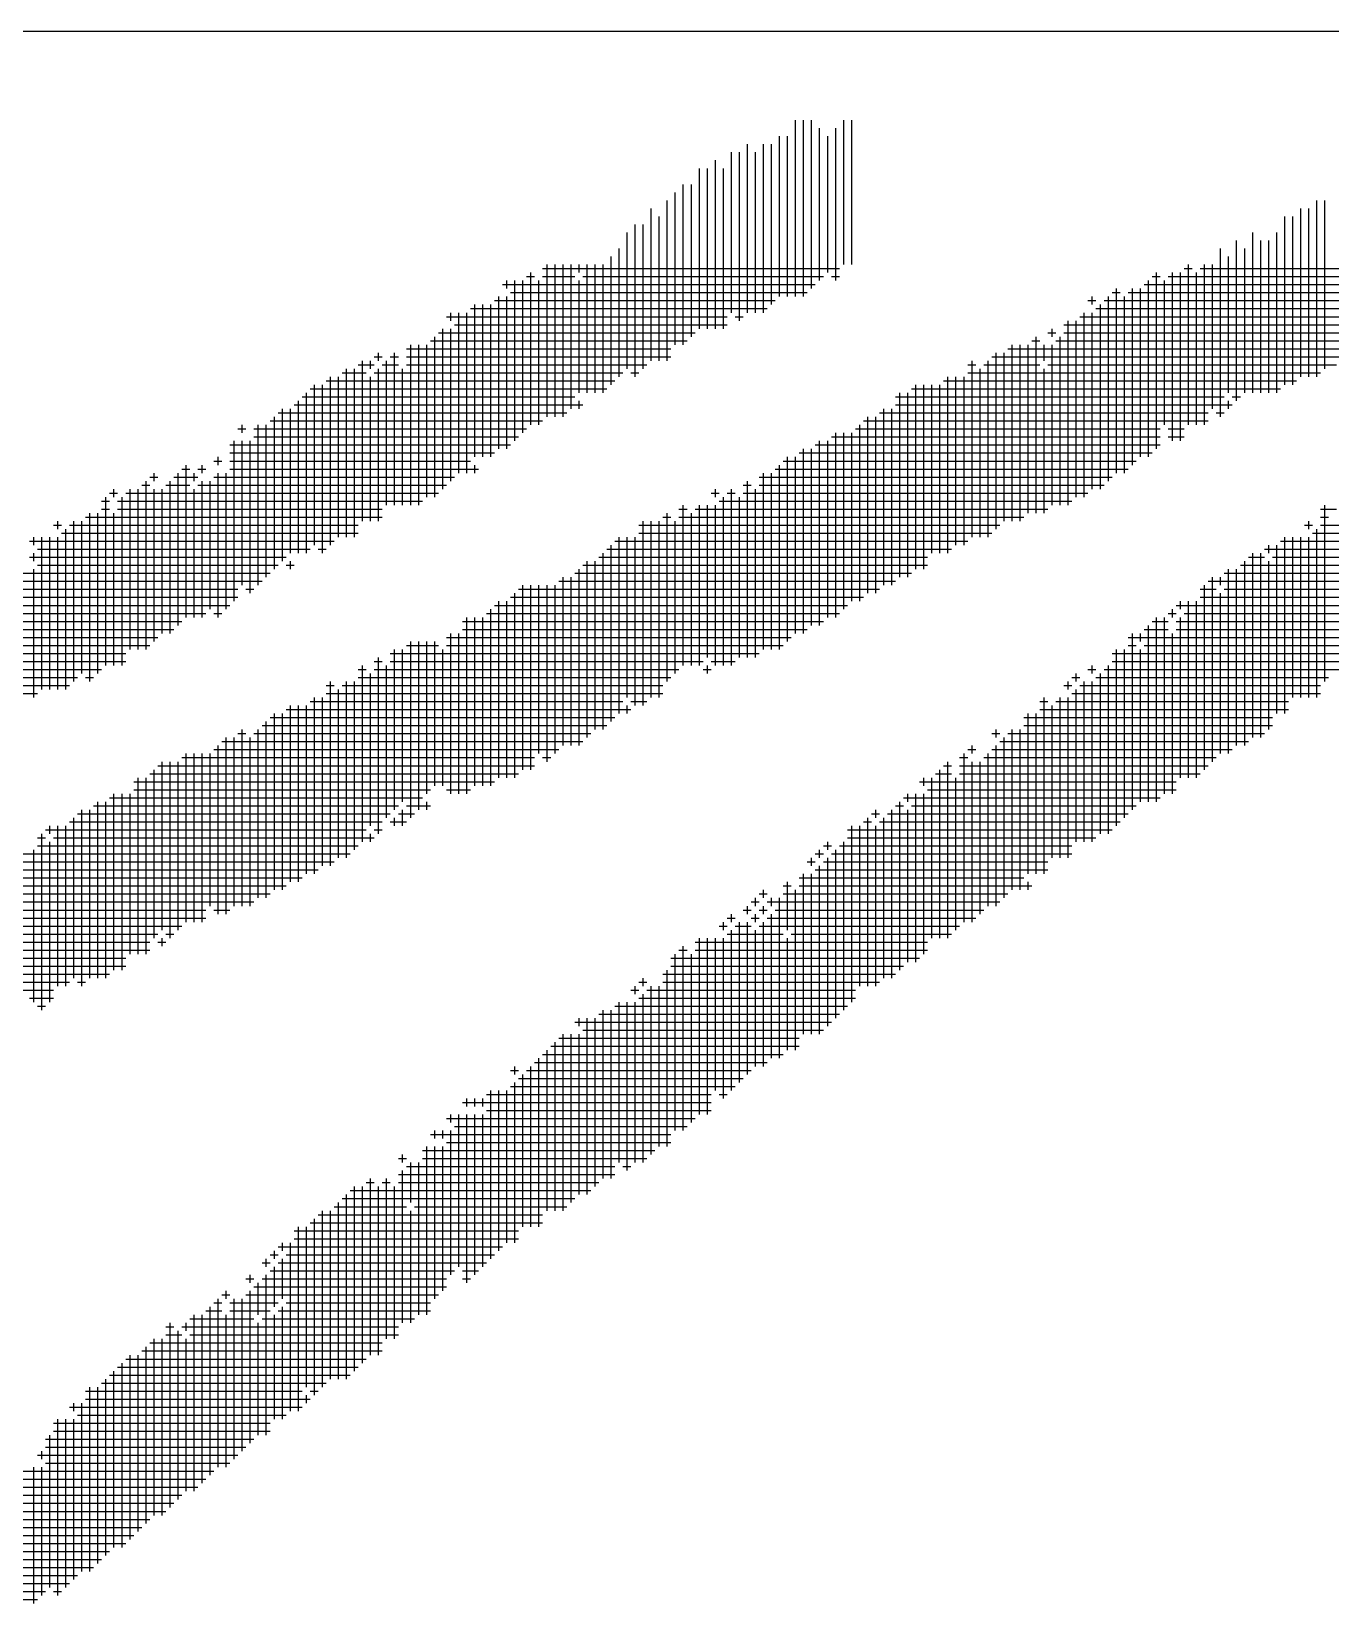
# Model space of a CAD drawing. Header units: feet. Extents: x 0 to 1079770, y 0 to 240000.
# Drawn here: x 973249 to 973753, y 14590 to 15200 of the extents above; entities that cross this region are included whole.
import ezdxf
from ezdxf.enums import TextEntityAlignment as Align

# ---------------------------------------------------------------- set-up
doc = ezdxf.new("R2010")
doc.units = ezdxf.units.FT
doc.header["$LTSCALE"] = 2200
doc.header["$MEASUREMENT"] = 0
for name, color, linetype in [('CX-BORD-LIN1', 4, 'CONTINUOUS'), ('CX-BORD-LIN2', 3, 'CONTINUOUS'), ('CX-BORD-TEX2', 7, 'CONTINUOUS'), ('CX-BORD-TEX3', 6, 'CONTINUOUS'), ('CX-MISC', 2, 'CONTINUOUS')]:
    doc.layers.add(name, color=color, linetype=linetype)
doc.styles.add('TB_TEXT', font='')
doc.styles.add('TB_WBTXT', font='')
doc.styles.add('TB_WMTXT', font='')
doc.styles.get('TB_TEXT').set_extended_font_data('DotumChe')
doc.styles.get('TB_WBTXT').set_extended_font_data('Dotum')
doc.styles.get('TB_WMTXT').set_extended_font_data('DotumChe')

# ---------------------------------------------------------------- blocks, each defined once
blk = doc.blocks.new('CXBLKA1-KHCA-1')
at = {"layer": 'CX-BORD-LIN2'}
blk.add_lwpolyline([(558, 12), (270, 12)], dxfattribs=at)
at = {"layer": 'CX-BORD-LIN1', "style": 'TB_TEXT'}
for tag, p in [('TR_RCON5', (342.3033, 33)), ('TR_RCON4', (342.3033, 27)), ('TR_RCON3', (342.3033, 21)), ('TR_RCON2', (342.3033, 15)), ('TR_RCON1', (342.3033, 9))]:
    blk.add_attdef(tag, text='', height=3.5, dxfattribs=at).set_placement(p, align=Align.MIDDLE_LEFT)
for tag, height, p in [('TR_DGN5', 3.5, (451.1185, 33)), ('TR_CHK5', 3.5, (491.1185, 33)), ('TR_RDAT5', 3.5, (317.5, 33)), ('TR_APP5', 3.5, (531.1185, 33)), ('TR_RNUM5', 3, (285.1051, 32.6366)), ('TR_DGN4', 3.5, (451.1185, 27)), ('TR_CHK4', 3.5, (491.1185, 27)), ('TR_RDAT4', 3.5, (317.5, 27)), ('TR_APP4', 3.5, (531.1185, 27)), ('TR_RNUM4', 3, (285.1051, 26.6366)), ('TR_DGN3', 3.5, (451.1185, 21)), ('TR_CHK3', 3.5, (491.1185, 21)), ('TR_RDAT3', 3.5, (317.5, 21)), ('TR_APP3', 3.5, (531.1185, 21)), ('TR_RNUM3', 3, (285.1051, 20.6366)), ('TR_DGN2', 3.5, (451.1185, 15)), ('TR_CHK2', 3.5, (491.1185, 15)), ('TR_RDAT2', 3.5, (317.5, 15)), ('TR_APP2', 3.5, (531.1185, 15)), ('TR_RNUM2', 3, (285.1051, 14.6366)), ('TR_DGN1', 3.5, (451.1185, 9)), ('TR_CHK1', 3.5, (491.1185, 9)), ('TR_RDAT1', 3.5, (317.5, 9)), ('TR_APP1', 3.5, (531.1185, 9)), ('TR_RNUM1', 3, (285.1051, 8.6366))]:
    blk.add_attdef(tag, text='', height=height, dxfattribs=at).set_placement(p, align=Align.MIDDLE_CENTER)
at = {"layer": 'CX-BORD-LIN2', "style": 'TB_TEXT'}
blk.add_attdef('TD_VERSION', text='', height=3, rotation=90, dxfattribs=at).set_placement((800.5, 48.0149), align=Align.MIDDLE_CENTER)
at = {"layer": 'CX-BORD-TEX2', "style": 'TB_WMTXT'}
for tag, height, p in [('TB_CNAME', 5, (15.3448, 531.8324)), ('TB_CSCOP', 4, (16.6346, 523.8324))]:
    blk.add_attdef(tag, text='', height=height, dxfattribs=at).set_placement(p, align=Align.BOTTOM_LEFT)
at = {"layer": 'CX-BORD-TEX2', "style": 'TB_WBTXT'}
for tag, height, p in [('TB_MTITIL', 10, (398, 533.3264)), ('TB_STITL', 7, (398, 518.3264))]:
    blk.add_attdef(tag, text='', height=height, dxfattribs=at).set_placement(p, align=Align.MIDDLE_CENTER)
at = {"layer": 'CX-BORD-TEX3', "style": 'TB_TEXT'}
for tag, height, p in [('TD_LNDST', 4.5, (215, 31.5)), ('TD_DSECT', 4.5, (605.5, 31.5)), ('TD_DDIST', 4.5, (654.5, 31.5)), ('TD_DNAME_TOP', 4.5, (755, 27.957)), ('TD_CSECT', 4.5, (605.5, 22.5)), ('TD_CDIST', 4.5, (654.5, 22.5)), ('TD_DNAME_MAIN', 4.5, (755, 21.4731)), ('TD_DNAME_BOT', 3, (755, 15.2489)), ('TD_HSCAL', 4.5, (620.8841, 13.7484)), ('TD_VSCAL', 4.5, (656.8615, 13.7484)), ('TD_CCOMP', 4.5, (215, 13.5927)), ('TD_CSTEP', 4.5, (250.744, 5.125)), ('TD_FIELD', 4.5, (180, 5.125)), ('TD_DWGNO', 4.5, (755, 5.0017)), ('TD_DWGCODE', 4.5, (637, 4.7908))]:
    blk.add_attdef(tag, text='', height=height, dxfattribs=at).set_placement(p, align=Align.MIDDLE_CENTER)
for tag, height, width, p in [('TD_DCOMP', 4.5, 0.95, (215, 22.5875)), ('TD_CNAME', 5, 0.78, (65, 7.5956))]:
    blk.add_attdef(tag, text='', height=height, dxfattribs=dict(at, width=width)).set_placement(p, align=Align.MIDDLE_CENTER)

msp = doc.modelspace()

# ---------------------------------------------------------------- linework, layer by layer
at = {"layer": 'CX-MISC'}
for p, q in [((973545.52, 15165.55), (973545.52, 15097.12)), ((973548.63, 15165.55), (973548.63, 15097.12)), ((973551.74, 15165.55), (973551.74, 15100.24)), ((973554.85, 15162.44), (973554.85, 15103.35)), ((973561.07, 15162.44), (973561.07, 15103.35)), ((973564.18, 15165.55), (973564.18, 15109.57)), ((973567.29, 15165.55), (973567.29, 15109.57)), ((973526.86, 15156.22), (973526.86, 15090.9)), ((973533.08, 15156.22), (973533.08, 15090.9)), ((973536.19, 15156.22), (973536.19, 15094.01)), ((973539.3, 15159.33), (973539.3, 15097.12)), ((973542.41, 15159.33), (973542.41, 15097.12)), ((973557.96, 15159.33), (973557.96, 15106.46)), ((973514.42, 15150), (973514.42, 15084.68)), ((973520.64, 15153.11), (973520.64, 15090.9)), ((973523.75, 15153.11), (973523.75, 15087.79)), ((973529.97, 15153.11), (973529.97, 15090.9)), ((973508.2, 15146.89), (973508.2, 15084.68)), ((973511.31, 15146.89), (973511.31, 15084.68)), ((973517.53, 15146.89), (973517.53, 15084.68)), ((973498.86, 15137.56), (973498.86, 15078.46)), ((973501.97, 15140.67), (973501.97, 15078.46)), ((973505.08, 15140.67), (973505.08, 15081.57)), ((973489.53, 15131.34), (973489.53, 15072.24)), ((973495.75, 15134.45), (973495.75, 15072.24)), ((973741.48, 15131.34), (973741.48, 15066.02)), ((973744.59, 15131.34), (973744.59, 15066.02)), ((973747.7, 15134.45), (973747.7, 15066.02)), ((973750.81, 15134.45), (973750.81, 15069.13)), ((973483.31, 15125.12), (973483.31, 15066.02)), ((973486.42, 15125.12), (973486.42, 15069.13)), ((973492.64, 15128.23), (973492.64, 15072.24)), ((973735.25, 15128.23), (973735.25, 15062.91)), ((973738.36, 15128.23), (973738.36, 15062.91)), ((973480.2, 15122.01), (973480.2, 15069.13)), ((973716.59, 15118.9), (973716.59, 15056.69)), ((973722.81, 15122.01), (973722.81, 15059.8)), ((973725.92, 15118.9), (973725.92, 15059.8)), ((973729.03, 15118.9), (973729.03, 15059.8)), ((973732.14, 15122.01), (973732.14, 15059.8)), ((973473.98, 15112.68), (973473.98, 15062.91)), ((973477.09, 15115.79), (973477.09, 15066.02)), ((973710.37, 15115.79), (973710.37, 15050.47)), ((973713.48, 15112.68), (973713.48, 15059.8)), ((973719.7, 15115.79), (973719.7, 15059.8)), ((973447.54, 15108.01), (973562.63, 15108.01)), ((973449.1, 15109.57), (973449.1, 15050.47)), ((973452.21, 15109.57), (973452.21, 15050.47)), ((973455.32, 15109.57), (973455.32, 15050.47)), ((973458.43, 15109.57), (973458.43, 15053.58)), ((973461.54, 15109.57), (973461.54, 15106.46)), ((973464.65, 15109.57), (973464.65, 15059.8)), ((973467.76, 15109.57), (973467.76, 15059.8)), ((973470.87, 15109.57), (973470.87, 15059.8)), ((973696.37, 15108.01), (973699.48, 15108.01)), ((973697.93, 15109.57), (973697.93, 15047.36)), ((973702.6, 15108.01), (973830.12, 15108.01)), ((973704.15, 15109.57), (973704.15, 15047.36)), ((973707.26, 15109.57), (973707.26, 15053.58)), ((973431.99, 15101.79), (973553.3, 15101.79)), ((973433.55, 15103.35), (973433.55, 15100.24)), ((973436.66, 15103.35), (973436.66, 15041.14)), ((973439.77, 15103.35), (973439.77, 15044.25)), ((973441.32, 15104.9), (973444.43, 15104.9)), ((973442.88, 15106.46), (973442.88, 15047.36)), ((973445.99, 15103.35), (973445.99, 15047.36)), ((973447.54, 15104.9), (973459.98, 15104.9)), ((973461.54, 15103.35), (973461.54, 15059.8)), ((973463.09, 15104.9), (973556.41, 15104.9)), ((973559.52, 15104.9), (973562.63, 15104.9)), ((973680.82, 15101.79), (973817.68, 15101.79)), ((973682.38, 15103.35), (973682.38, 15034.92)), ((973683.93, 15104.9), (973687.04, 15104.9)), ((973685.49, 15106.46), (973685.49, 15038.03)), ((973688.6, 15103.35), (973688.6, 15047.36)), ((973690.15, 15104.9), (973820.79, 15104.9)), ((973691.71, 15106.46), (973691.71, 15041.14)), ((973694.82, 15106.46), (973694.82, 15041.14)), ((973701.04, 15106.46), (973701.04, 15047.36)), ((973428.88, 15095.57), (973537.74, 15095.57)), ((973430.44, 15097.12), (973430.44, 15038.03)), ((973433.55, 15097.12), (973433.55, 15038.03)), ((973435.1, 15098.68), (973550.19, 15098.68)), ((973659.05, 15095.57), (973662.16, 15095.57)), ((973660.6, 15097.12), (973660.6, 15094.01)), ((973665.27, 15095.57), (973805.24, 15095.57)), ((973666.83, 15097.12), (973666.83, 15025.59)), ((973668.38, 15098.68), (973671.49, 15098.68)), ((973669.94, 15100.24), (973669.94, 15028.7)), ((973673.05, 15097.12), (973673.05, 15028.7)), ((973674.6, 15098.68), (973811.46, 15098.68)), ((973676.16, 15100.24), (973676.16, 15031.81)), ((973679.27, 15100.24), (973679.27, 15034.92)), ((973410.22, 15089.35), (973519.08, 15089.35)), ((973411.77, 15090.9), (973411.77, 15087.79)), ((973414.88, 15090.9), (973414.88, 15028.7)), ((973417.99, 15090.9), (973417.99, 15028.7)), ((973419.55, 15092.46), (973534.63, 15092.46)), ((973421.1, 15094.01), (973421.1, 15034.92)), ((973424.21, 15094.01), (973424.21, 15034.92)), ((973427.32, 15094.01), (973427.32, 15034.92)), ((973522.19, 15089.35), (973525.3, 15089.35)), ((973655.94, 15089.35), (973792.8, 15089.35)), ((973657.49, 15090.9), (973657.49, 15019.36)), ((973660.6, 15090.9), (973660.6, 15022.48)), ((973662.16, 15092.46), (973802.13, 15092.46)), ((973663.72, 15094.01), (973663.72, 15022.48)), ((973407.11, 15083.13), (973506.64, 15083.13)), ((973408.66, 15084.68), (973408.66, 15022.48)), ((973411.77, 15084.68), (973411.77, 15025.59)), ((973413.33, 15086.24), (973519.08, 15086.24)), ((973643.5, 15083.13), (973646.61, 15083.13)), ((973645.05, 15084.68), (973645.05, 15081.57)), ((973649.72, 15086.24), (973786.58, 15086.24)), ((973649.72, 15083.13), (973777.24, 15083.13)), ((973651.27, 15087.79), (973651.27, 15016.25)), ((973654.38, 15087.79), (973654.38, 15019.36)), ((973394.67, 15076.91), (973497.31, 15076.91)), ((973396.22, 15078.46), (973396.22, 15016.25)), ((973399.33, 15078.46), (973399.33, 15016.25)), ((973402.44, 15078.46), (973402.44, 15019.36)), ((973404, 15080.02), (973503.53, 15080.02)), ((973405.55, 15081.57), (973405.55, 15019.36)), ((973627.95, 15076.91), (973767.91, 15076.91)), ((973629.5, 15078.46), (973629.5, 15010.03)), ((973632.61, 15078.46), (973632.61, 15010.03)), ((973635.72, 15078.46), (973635.72, 15013.14)), ((973637.28, 15080.02), (973640.39, 15080.02)), ((973638.83, 15081.57), (973638.83, 15013.14)), ((973641.94, 15078.46), (973641.94, 15072.24)), ((973645.05, 15078.46), (973645.05, 15016.25)), ((973646.61, 15080.02), (973774.13, 15080.02)), ((973648.16, 15081.57), (973648.16, 15016.25)), ((973376, 15070.69), (973382.22, 15070.69)), ((973377.56, 15072.24), (973377.56, 15010.03)), ((973380.67, 15072.24), (973380.67, 15069.13)), ((973382.22, 15073.8), (973385.33, 15073.8)), ((973383.78, 15075.35), (973383.78, 15072.24)), ((973385.33, 15070.69), (973391.56, 15070.69)), ((973386.89, 15072.24), (973386.89, 15016.25)), ((973388.44, 15073.8), (973391.56, 15073.8)), ((973390, 15075.35), (973390, 15016.25)), ((973394.67, 15073.8), (973497.31, 15073.8)), ((973394.67, 15070.69), (973487.98, 15070.69)), ((973612.39, 15070.69), (973615.5, 15070.69)), ((973613.95, 15072.24), (973613.95, 15003.81)), ((973618.61, 15070.69), (973640.39, 15070.69)), ((973620.17, 15072.24), (973620.17, 15003.81)), ((973621.72, 15073.8), (973761.69, 15073.8)), ((973623.28, 15075.35), (973623.28, 15006.92)), ((973626.39, 15075.35), (973626.39, 15010.03)), ((973643.5, 15070.69), (973755.47, 15070.69)), ((973363.56, 15064.47), (973475.54, 15064.47)), ((973365.12, 15066.02), (973365.12, 15000.7)), ((973368.23, 15066.02), (973368.23, 15003.81)), ((973369.78, 15067.58), (973379.11, 15067.58)), ((973371.34, 15069.13), (973371.34, 15003.81)), ((973374.45, 15069.13), (973374.45, 15003.81)), ((973380.67, 15066.02), (973380.67, 15010.03)), ((973382.22, 15067.58), (973478.65, 15067.58)), ((973383.78, 15069.13), (973383.78, 15010.03)), ((973393.11, 15069.13), (973393.11, 15016.25)), ((973481.76, 15067.58), (973484.87, 15067.58)), ((973603.06, 15064.47), (973739.92, 15064.47)), ((973604.62, 15066.02), (973604.62, 14997.59)), ((973607.73, 15066.02), (973607.73, 15000.7)), ((973610.84, 15066.02), (973610.84, 15000.7)), ((973612.39, 15067.58), (973749.25, 15067.58)), ((973617.06, 15069.13), (973617.06, 15003.81)), ((973641.94, 15069.13), (973641.94, 15013.14)), ((973354.23, 15058.24), (973459.98, 15058.24)), ((973355.79, 15059.8), (973355.79, 14997.59)), ((973357.34, 15061.36), (973472.43, 15061.36)), ((973358.9, 15062.91), (973358.9, 15000.7)), ((973362.01, 15062.91), (973362.01, 14997.59)), ((973584.4, 15058.24), (973711.93, 15058.24)), ((973585.96, 15059.8), (973585.96, 14988.26)), ((973589.07, 15059.8), (973589.07, 14988.26)), ((973590.62, 15061.36), (973733.7, 15061.36)), ((973592.18, 15062.91), (973592.18, 14991.37)), ((973595.29, 15062.91), (973595.29, 14991.37)), ((973598.4, 15062.91), (973598.4, 14997.59)), ((973601.51, 15062.91), (973601.51, 14997.59)), ((973715.04, 15058.24), (973718.15, 15058.24)), ((973344.9, 15052.02), (973456.87, 15052.02)), ((973346.45, 15053.58), (973346.45, 14994.48)), ((973349.56, 15053.58), (973349.56, 14997.59)), ((973351.12, 15055.13), (973463.09, 15055.13)), ((973352.68, 15056.69), (973352.68, 14997.59)), ((973461.54, 15056.69), (973461.54, 15053.58)), ((973578.18, 15052.02), (973705.71, 15052.02)), ((973579.73, 15053.58), (973579.73, 14985.15)), ((973582.84, 15053.58), (973582.84, 14985.15)), ((973584.4, 15055.13), (973715.04, 15055.13)), ((973708.82, 15052.02), (973711.93, 15052.02)), ((973713.48, 15056.69), (973713.48, 15053.58)), ((973329.35, 15045.8), (973332.46, 15045.8)), ((973330.9, 15047.36), (973330.9, 15044.25)), ((973335.57, 15045.8), (973441.32, 15045.8)), ((973337.12, 15047.36), (973337.12, 14985.15)), ((973340.23, 15047.36), (973340.23, 14988.26)), ((973341.79, 15048.91), (973447.54, 15048.91)), ((973343.34, 15050.47), (973343.34, 14991.37)), ((973568.85, 15045.8), (973687.04, 15045.8)), ((973570.4, 15047.36), (973570.4, 14978.93)), ((973571.96, 15048.91), (973705.71, 15048.91)), ((973573.51, 15050.47), (973573.51, 14982.04)), ((973576.62, 15050.47), (973576.62, 14982.04)), ((973690.15, 15045.8), (973696.37, 15045.8)), ((973326.24, 15039.58), (973435.1, 15039.58)), ((973327.79, 15041.14), (973327.79, 14978.93)), ((973330.9, 15041.14), (973330.9, 14985.15)), ((973334.01, 15041.14), (973334.01, 14982.04)), ((973335.57, 15042.69), (973438.21, 15042.69)), ((973553.3, 15039.58), (973687.04, 15039.58)), ((973554.85, 15041.14), (973554.85, 14969.6)), ((973557.96, 15041.14), (973557.96, 14972.71)), ((973559.52, 15042.69), (973687.04, 15042.69)), ((973561.07, 15044.25), (973561.07, 14972.71)), ((973564.18, 15044.25), (973564.18, 14975.82)), ((973567.29, 15044.25), (973567.29, 14978.93)), ((973690.15, 15042.69), (973696.37, 15042.69)), ((973320.02, 15033.36), (973323.13, 15033.36)), ((973321.57, 15034.92), (973321.57, 15031.81)), ((973326.24, 15036.47), (973428.88, 15036.47)), ((973326.24, 15033.36), (973419.55, 15033.36)), ((973540.85, 15033.36), (973677.71, 15033.36)), ((973542.41, 15034.92), (973542.41, 14963.38)), ((973545.52, 15034.92), (973545.52, 14966.49)), ((973547.08, 15036.47), (973683.93, 15036.47)), ((973548.63, 15038.03), (973548.63, 14966.49)), ((973551.74, 15038.03), (973551.74, 14969.6)), ((973296.69, 15028.7), (973296.69, 15025.59)), ((973306.02, 15028.7), (973306.02, 14969.6)), ((973307.57, 15030.25), (973310.68, 15030.25)), ((973309.13, 15031.81), (973309.13, 14972.71)), ((973312.24, 15028.7), (973312.24, 15025.59)), ((973313.8, 15030.25), (973316.91, 15030.25)), ((973315.35, 15031.81), (973315.35, 15028.7)), ((973321.57, 15028.7), (973321.57, 14972.71)), ((973324.68, 15028.7), (973324.68, 14975.82)), ((973326.24, 15030.25), (973422.66, 15030.25)), ((973421.1, 15031.81), (973421.1, 15028.7)), ((973533.08, 15028.7), (973533.08, 14960.27)), ((973536.19, 15028.7), (973536.19, 14960.27)), ((973537.74, 15030.25), (973674.6, 15030.25)), ((973539.3, 15031.81), (973539.3, 14960.27)), ((973281.14, 15022.48), (973281.14, 15019.36)), ((973287.36, 15022.48), (973287.36, 14960.27)), ((973290.47, 15022.48), (973290.47, 14960.27)), ((973292.02, 15024.03), (973295.13, 15024.03)), ((973293.58, 15025.59), (973293.58, 14960.27)), ((973295.13, 15027.14), (973298.24, 15027.14)), ((973296.69, 15022.48), (973296.69, 14963.38)), ((973299.8, 15022.48), (973299.8, 14966.49)), ((973301.35, 15024.03), (973310.68, 15024.03)), ((973302.91, 15025.59), (973302.91, 14966.49)), ((973304.46, 15027.14), (973313.8, 15027.14)), ((973312.24, 15022.48), (973312.24, 14972.71)), ((973313.8, 15024.03), (973410.22, 15024.03)), ((973315.35, 15025.59), (973315.35, 14972.71)), ((973318.46, 15025.59), (973318.46, 14975.82)), ((973320.02, 15027.14), (973413.33, 15027.14)), ((973514.42, 15022.48), (973514.42, 15019.36)), ((973520.64, 15022.48), (973520.64, 14954.05)), ((973525.3, 15024.03), (973528.41, 15024.03)), ((973526.86, 15025.59), (973526.86, 14957.16)), ((973529.97, 15022.48), (973529.97, 14957.16)), ((973531.52, 15027.14), (973668.38, 15027.14)), ((973531.52, 15024.03), (973665.27, 15024.03)), ((973276.47, 15017.81), (973279.58, 15017.81)), ((973278.03, 15019.36), (973278.03, 14954.05)), ((973279.58, 15020.92), (973282.69, 15020.92)), ((973282.69, 15017.81), (973400.89, 15017.81)), ((973284.25, 15019.36), (973284.25, 14954.05)), ((973285.8, 15020.92), (973407.11, 15020.92)), ((973501.97, 15016.25), (973501.97, 14954.05)), ((973508.2, 15016.25), (973508.2, 14954.05)), ((973511.31, 15016.25), (973511.31, 14957.16)), ((973512.86, 15020.92), (973515.97, 15020.92)), ((973514.42, 15016.25), (973514.42, 14954.05)), ((973515.97, 15017.81), (973652.83, 15017.81)), ((973517.53, 15019.36), (973517.53, 14954.05)), ((973519.08, 15020.92), (973522.19, 15020.92)), ((973523.75, 15019.36), (973523.75, 14957.16)), ((973525.3, 15020.92), (973659.05, 15020.92)), ((973750.81, 15016.25), (973750.81, 14947.83)), ((973259.36, 15010.03), (973259.36, 15006.92)), ((973265.58, 15010.03), (973265.58, 14947.83)), ((973268.69, 15010.03), (973268.69, 14950.94)), ((973270.25, 15011.59), (973385.33, 15011.59)), ((973271.8, 15013.14), (973271.8, 14947.83)), ((973274.92, 15013.14), (973274.92, 14950.94)), ((973276.47, 15014.7), (973279.58, 15014.7)), ((973281.14, 15013.14), (973281.14, 14954.05)), ((973282.69, 15014.7), (973385.33, 15014.7)), ((973486.42, 15010.03), (973486.42, 14938.49)), ((973489.53, 15010.03), (973489.53, 14941.6)), ((973492.64, 15010.03), (973492.64, 14941.6)), ((973494.2, 15011.59), (973497.31, 15011.59)), ((973495.75, 15013.14), (973495.75, 14947.83)), ((973498.86, 15010.03), (973498.86, 14950.94)), ((973500.42, 15014.7), (973503.53, 15014.7)), ((973500.42, 15011.59), (973634.17, 15011.59)), ((973505.08, 15013.14), (973505.08, 14954.05)), ((973506.64, 15014.7), (973643.5, 15014.7)), ((973744.59, 15010.03), (973744.59, 15006.92)), ((973749.25, 15014.7), (973755.47, 15014.7)), ((973749.25, 15011.59), (973752.36, 15011.59)), ((973250.03, 15003.81), (973250.03, 15000.7)), ((973253.14, 15003.81), (973253.14, 14944.72)), ((973256.25, 15003.81), (973256.25, 14944.72)), ((973257.81, 15008.48), (973260.92, 15008.48)), ((973259.36, 15003.81), (973259.36, 14944.72)), ((973260.92, 15005.37), (973376, 15005.37)), ((973262.47, 15006.92), (973262.47, 14944.72)), ((973264.03, 15008.48), (973376, 15008.48)), ((973477.09, 15003.81), (973477.09, 14935.38)), ((973480.2, 15003.81), (973480.2, 14941.6)), ((973483.31, 15003.81), (973483.31, 14938.49)), ((973484.87, 15008.48), (973624.84, 15008.48)), ((973484.87, 15005.37), (973621.72, 15005.37)), ((973735.25, 15003.81), (973735.25, 14935.38)), ((973738.36, 15003.81), (973738.36, 14941.6)), ((973741.48, 15003.81), (973741.48, 14941.6)), ((973743.03, 15008.48), (973746.14, 15008.48)), ((973744.59, 15003.81), (973744.59, 14941.6)), ((973746.14, 15005.37), (973851.89, 15005.37)), ((973747.7, 15006.92), (973747.7, 14941.6)), ((973749.25, 15008.48), (973858.12, 15008.48)), ((973248.48, 15002.26), (973366.67, 15002.26)), ((973250.03, 14997.59), (973250.03, 14994.48)), ((973251.59, 14999.15), (973357.34, 14999.15)), ((973360.45, 14999.15), (973363.56, 14999.15)), ((973470.87, 14997.59), (973470.87, 14929.16)), ((973472.43, 14999.15), (973606.17, 14999.15)), ((973473.98, 15000.7), (973473.98, 14932.27)), ((973475.54, 15002.26), (973612.39, 15002.26)), ((973722.81, 14997.59), (973722.81, 14926.05)), ((973725.92, 14997.59), (973725.92, 14926.05)), ((973727.48, 14999.15), (973830.12, 14999.15)), ((973729.03, 15000.7), (973729.03, 14997.59)), ((973732.14, 15000.7), (973732.14, 14935.38)), ((973733.7, 15002.26), (973845.67, 15002.26)), ((973248.48, 14996.04), (973348.01, 14996.04)), ((973250.03, 14991.37), (973250.03, 14941.6)), ((973251.59, 14992.93), (973344.9, 14992.93)), ((973348.01, 14992.93), (973351.12, 14992.93)), ((973349.56, 14994.48), (973349.56, 14991.37)), ((973461.54, 14991.37), (973461.54, 14922.94)), ((973463.09, 14992.93), (973596.84, 14992.93)), ((973464.65, 14994.48), (973464.65, 14926.05)), ((973467.76, 14994.48), (973467.76, 14929.16)), ((973469.32, 14996.04), (973596.84, 14996.04)), ((973713.48, 14991.37), (973713.48, 14919.83)), ((973716.59, 14991.37), (973716.59, 14922.94)), ((973718.15, 14992.93), (973823.9, 14992.93)), ((973719.7, 14994.48), (973719.7, 14922.94)), ((973721.26, 14996.04), (973727.48, 14996.04)), ((973729.03, 14994.48), (973729.03, 14929.16)), ((973730.59, 14996.04), (973827.01, 14996.04)), ((973226.7, 14989.82), (973341.79, 14989.82)), ((973226.7, 14986.71), (973338.68, 14986.71)), ((973439.77, 14985.15), (973439.77, 14913.61)), ((973442.88, 14985.15), (973442.88, 14913.61)), ((973445.99, 14985.15), (973445.99, 14919.83)), ((973449.1, 14985.15), (973449.1, 14916.72)), ((973452.21, 14985.15), (973452.21, 14919.83)), ((973453.76, 14986.71), (973584.4, 14986.71)), ((973455.32, 14988.26), (973455.32, 14922.94)), ((973458.43, 14988.26), (973458.43, 14922.94)), ((973459.98, 14989.82), (973590.62, 14989.82)), ((973704.15, 14985.15), (973704.15, 14913.61)), ((973705.71, 14986.71), (973814.57, 14986.71)), ((973707.26, 14988.26), (973707.26, 14916.72)), ((973710.37, 14988.26), (973710.37, 14985.15)), ((973711.93, 14989.82), (973820.79, 14989.82)), ((973217.37, 14980.48), (973329.35, 14980.48)), ((973223.59, 14983.6), (973329.35, 14983.6)), ((973332.46, 14983.6), (973335.57, 14983.6)), ((973430.44, 14978.93), (973430.44, 14910.5)), ((973433.55, 14978.93), (973433.55, 14910.5)), ((973435.1, 14980.48), (973571.96, 14980.48)), ((973436.66, 14982.04), (973436.66, 14910.5)), ((973438.21, 14983.6), (973578.18, 14983.6)), ((973694.82, 14978.93), (973694.82, 14975.82)), ((973697.93, 14978.93), (973697.93, 14910.5)), ((973701.04, 14978.93), (973701.04, 14910.5)), ((973702.6, 14983.6), (973708.82, 14983.6)), ((973702.6, 14980.48), (973802.13, 14980.48)), ((973710.37, 14982.04), (973710.37, 14919.83)), ((973711.93, 14983.6), (973808.35, 14983.6)), ((973204.93, 14974.26), (973316.91, 14974.26)), ((973208.04, 14977.37), (973326.24, 14977.37)), ((973320.02, 14974.26), (973323.13, 14974.26)), ((973417.99, 14972.71), (973417.99, 14904.28)), ((973421.1, 14972.71), (973421.1, 14907.39)), ((973424.21, 14972.71), (973424.21, 14907.39)), ((973425.77, 14974.26), (973562.63, 14974.26)), ((973427.32, 14975.82), (973427.32, 14907.39)), ((973428.88, 14977.37), (973565.74, 14977.37)), ((973685.49, 14972.71), (973685.49, 14901.17)), ((973688.6, 14972.71), (973688.6, 14904.28)), ((973690.15, 14974.26), (973693.26, 14974.26)), ((973691.71, 14975.82), (973691.71, 14972.71)), ((973693.26, 14977.37), (973795.91, 14977.37)), ((973694.82, 14972.71), (973694.82, 14910.5)), ((973696.37, 14974.26), (973792.8, 14974.26)), ((973192.49, 14968.04), (973304.46, 14968.04)), ((973195.6, 14971.15), (973307.57, 14971.15)), ((973411.77, 14966.49), (973411.77, 14904.28)), ((973414.88, 14966.49), (973414.88, 14904.28)), ((973416.44, 14971.15), (973556.41, 14971.15)), ((973416.44, 14968.04), (973550.19, 14968.04)), ((973676.16, 14966.49), (973676.16, 14898.06)), ((973679.27, 14966.49), (973679.27, 14963.38)), ((973680.82, 14968.04), (973690.15, 14968.04)), ((973682.38, 14969.6), (973682.38, 14901.17)), ((973683.93, 14971.15), (973690.15, 14971.15)), ((973691.71, 14966.49), (973691.71, 14904.28)), ((973693.26, 14971.15), (973786.58, 14971.15)), ((973693.26, 14968.04), (973783.47, 14968.04)), ((973176.94, 14964.93), (973298.24, 14964.93)), ((973176.94, 14961.82), (973295.13, 14961.82)), ((973390, 14960.27), (973390, 14898.06)), ((973393.11, 14960.27), (973393.11, 14901.17)), ((973394.67, 14961.82), (973407.11, 14961.82)), ((973396.22, 14963.38), (973396.22, 14894.95)), ((973399.33, 14963.38), (973399.33, 14898.06)), ((973402.44, 14963.38), (973402.44, 14904.28)), ((973405.55, 14963.38), (973405.55, 14907.39)), ((973408.66, 14960.27), (973408.66, 14907.39)), ((973410.22, 14964.93), (973543.96, 14964.93)), ((973410.22, 14961.82), (973540.85, 14961.82)), ((973669.94, 14960.27), (973669.94, 14891.84)), ((973673.05, 14960.27), (973673.05, 14894.95)), ((973674.6, 14964.93), (973777.24, 14964.93)), ((973674.6, 14961.82), (973677.71, 14961.82)), ((973679.27, 14960.27), (973679.27, 14901.17)), ((973680.82, 14961.82), (973777.24, 14961.82)), ((973173.83, 14958.71), (973285.8, 14958.71)), ((973173.83, 14955.6), (973285.8, 14955.6)), ((973377.56, 14954.05), (973377.56, 14885.62)), ((973382.22, 14955.6), (973385.33, 14955.6)), ((973383.78, 14957.16), (973383.78, 14888.73)), ((973386.89, 14954.05), (973386.89, 14894.95)), ((973388.44, 14958.71), (973531.52, 14958.71)), ((973388.44, 14955.6), (973509.75, 14955.6)), ((973511.31, 14954.05), (973511.31, 14950.94)), ((973512.86, 14955.6), (973522.19, 14955.6)), ((973660.6, 14954.05), (973660.6, 14950.94)), ((973666.83, 14954.05), (973666.83, 14888.73)), ((973668.38, 14958.71), (973771.02, 14958.71)), ((973668.38, 14955.6), (973767.91, 14955.6)), ((973164.5, 14949.38), (973267.14, 14949.38)), ((973167.61, 14952.49), (973276.47, 14952.49)), ((973270.25, 14949.38), (973273.36, 14949.38)), ((973376, 14952.49), (973379.11, 14952.49)), ((973376, 14949.38), (973497.31, 14949.38)), ((973380.67, 14950.94), (973380.67, 14891.84)), ((973382.22, 14952.49), (973500.42, 14952.49)), ((973509.75, 14952.49), (973512.86, 14952.49)), ((973652.83, 14949.38), (973655.94, 14949.38)), ((973654.38, 14950.94), (973654.38, 14947.83)), ((973659.05, 14952.49), (973662.16, 14952.49)), ((973662.16, 14949.38), (973752.36, 14949.38)), ((973663.72, 14950.94), (973663.72, 14888.73)), ((973665.27, 14952.49), (973758.58, 14952.49)), ((973139.61, 14943.16), (973251.59, 14943.16)), ((973142.72, 14946.27), (973264.03, 14946.27)), ((973363.56, 14946.27), (973366.67, 14946.27)), ((973363.56, 14943.16), (973494.2, 14943.16)), ((973365.12, 14947.83), (973365.12, 14876.29)), ((973368.23, 14944.72), (973368.23, 14879.4)), ((973369.78, 14946.27), (973494.2, 14946.27)), ((973371.34, 14947.83), (973371.34, 14879.4)), ((973374.45, 14947.83), (973374.45, 14882.51)), ((973649.72, 14946.27), (973652.83, 14946.27)), ((973651.27, 14947.83), (973651.27, 14944.72)), ((973652.83, 14943.16), (973749.25, 14943.16)), ((973654.38, 14944.72), (973654.38, 14885.62)), ((973655.94, 14946.27), (973749.25, 14946.27)), ((973657.49, 14947.83), (973657.49, 14885.62)), ((973660.6, 14947.83), (973660.6, 14885.62)), ((973348.01, 14936.94), (973481.76, 14936.94)), ((973349.56, 14938.49), (973349.56, 14870.07)), ((973352.68, 14938.49), (973352.68, 14870.07)), ((973355.79, 14938.49), (973355.79, 14873.18)), ((973357.34, 14940.05), (973478.65, 14940.05)), ((973358.9, 14941.6), (973358.9, 14873.18)), ((973362.01, 14941.6), (973362.01, 14876.29)), ((973480.2, 14938.49), (973480.2, 14935.38)), ((973481.76, 14940.05), (973487.98, 14940.05)), ((973640.39, 14940.05), (973643.5, 14940.05)), ((973640.39, 14936.94), (973736.81, 14936.94)), ((973641.94, 14941.6), (973641.94, 14873.18)), ((973645.05, 14938.49), (973645.05, 14879.4)), ((973646.61, 14940.05), (973736.81, 14940.05)), ((973648.16, 14941.6), (973648.16, 14879.4)), ((973651.27, 14941.6), (973651.27, 14879.4)), ((973338.68, 14930.72), (973472.43, 14930.72)), ((973340.23, 14932.27), (973340.23, 14863.84)), ((973341.79, 14933.83), (973475.54, 14933.83)), ((973343.34, 14935.38), (973343.34, 14866.96)), ((973346.45, 14935.38), (973346.45, 14866.96)), ((973634.17, 14933.83), (973730.59, 14933.83)), ((973634.17, 14930.72), (973730.59, 14930.72)), ((973635.72, 14935.38), (973635.72, 14873.18)), ((973638.83, 14935.38), (973638.83, 14873.18)), ((973323.13, 14924.5), (973463.09, 14924.5)), ((973324.68, 14926.05), (973324.68, 14857.62)), ((973327.79, 14926.05), (973327.79, 14860.73)), ((973329.35, 14927.61), (973332.46, 14927.61)), ((973330.9, 14929.16), (973330.9, 14860.73)), ((973334.01, 14926.05), (973334.01, 14860.73)), ((973335.57, 14927.61), (973466.2, 14927.61)), ((973337.12, 14929.16), (973337.12, 14863.84)), ((973621.72, 14927.61), (973624.84, 14927.61)), ((973623.28, 14929.16), (973623.28, 14926.05)), ((973624.84, 14924.5), (973721.26, 14924.5)), ((973626.39, 14926.05), (973626.39, 14863.84)), ((973627.95, 14927.61), (973727.48, 14927.61)), ((973629.5, 14929.16), (973629.5, 14866.96)), ((973632.61, 14929.16), (973632.61, 14866.96)), ((973307.57, 14918.28), (973444.43, 14918.28)), ((973309.13, 14919.83), (973309.13, 14854.51)), ((973312.24, 14919.83), (973312.24, 14854.51)), ((973315.35, 14919.83), (973315.35, 14854.51)), ((973318.46, 14919.83), (973318.46, 14860.73)), ((973320.02, 14921.39), (973453.76, 14921.39)), ((973321.57, 14922.94), (973321.57, 14857.62)), ((973447.54, 14918.28), (973450.65, 14918.28)), ((973609.28, 14918.28), (973612.39, 14918.28)), ((973610.84, 14919.83), (973610.84, 14854.51)), ((973612.39, 14921.39), (973615.5, 14921.39)), ((973613.95, 14922.94), (973613.95, 14919.83)), ((973618.61, 14918.28), (973708.82, 14918.28)), ((973620.17, 14919.83), (973620.17, 14860.73)), ((973621.72, 14921.39), (973715.04, 14921.39)), ((973623.28, 14922.94), (973623.28, 14860.73)), ((973295.13, 14912.06), (973438.21, 14912.06)), ((973296.69, 14913.61), (973296.69, 14848.29)), ((973298.24, 14915.17), (973444.43, 14915.17)), ((973299.8, 14916.72), (973299.8, 14851.4)), ((973302.91, 14916.72), (973302.91, 14848.29)), ((973306.02, 14916.72), (973306.02, 14851.4)), ((973599.95, 14912.06), (973606.17, 14912.06)), ((973601.51, 14913.61), (973601.51, 14848.29)), ((973603.06, 14915.17), (973606.17, 14915.17)), ((973604.62, 14916.72), (973604.62, 14848.29)), ((973609.28, 14915.17), (973705.71, 14915.17)), ((973609.28, 14912.06), (973702.6, 14912.06)), ((973613.95, 14916.72), (973613.95, 14854.51)), ((973617.06, 14916.72), (973617.06, 14857.62)), ((973288.91, 14908.95), (973428.88, 14908.95)), ((973288.91, 14905.84), (973404, 14905.84)), ((973290.47, 14910.5), (973290.47, 14842.07)), ((973293.58, 14910.5), (973293.58, 14842.07)), ((973410.22, 14905.84), (973419.55, 14905.84)), ((973593.73, 14908.95), (973693.26, 14908.95)), ((973595.29, 14910.5), (973595.29, 14907.39)), ((973596.84, 14905.84), (973693.26, 14905.84)), ((973598.4, 14910.5), (973598.4, 14848.29)), ((973607.73, 14910.5), (973607.73, 14851.4)), ((973273.36, 14899.61), (973391.56, 14899.61)), ((973274.92, 14901.17), (973274.92, 14832.74)), ((973278.03, 14901.17), (973278.03, 14832.74)), ((973279.58, 14902.72), (973400.89, 14902.72)), ((973281.14, 14904.28), (973281.14, 14835.85)), ((973284.25, 14904.28), (973284.25, 14835.85)), ((973287.36, 14904.28), (973287.36, 14842.07)), ((973394.67, 14899.61), (973404, 14899.61)), ((973402.44, 14901.17), (973402.44, 14898.06)), ((973584.4, 14899.61), (973587.51, 14899.61)), ((973585.96, 14901.17), (973585.96, 14835.85)), ((973587.51, 14902.72), (973687.04, 14902.72)), ((973589.07, 14904.28), (973589.07, 14901.17)), ((973590.62, 14899.61), (973677.71, 14899.61)), ((973592.18, 14904.28), (973592.18, 14838.96)), ((973595.29, 14904.28), (973595.29, 14842.07)), ((973264.03, 14893.39), (973385.33, 14893.39)), ((973265.58, 14894.95), (973265.58, 14832.74)), ((973267.14, 14896.5), (973388.44, 14896.5)), ((973268.69, 14898.06), (973268.69, 14829.63)), ((973271.8, 14898.06), (973271.8, 14832.74)), ((973388.44, 14893.39), (973394.67, 14893.39)), ((973390, 14894.95), (973390, 14891.84)), ((973391.56, 14896.5), (973397.78, 14896.5)), ((973393.11, 14898.06), (973393.11, 14891.84)), ((973571.96, 14893.39), (973575.07, 14893.39)), ((973573.51, 14894.95), (973573.51, 14829.63)), ((973575.07, 14896.5), (973578.18, 14896.5)), ((973576.62, 14898.06), (973576.62, 14894.95)), ((973578.18, 14893.39), (973671.49, 14893.39)), ((973579.73, 14894.95), (973579.73, 14832.74)), ((973581.29, 14896.5), (973674.6, 14896.5)), ((973582.84, 14898.06), (973582.84, 14832.74)), ((973589.07, 14898.06), (973589.07, 14838.96)), ((973251.59, 14887.17), (973254.7, 14887.17)), ((973253.14, 14888.73), (973253.14, 14820.3)), ((973254.7, 14890.28), (973379.11, 14890.28)), ((973256.25, 14891.84), (973256.25, 14888.73)), ((973257.81, 14887.17), (973382.22, 14887.17)), ((973259.36, 14891.84), (973259.36, 14829.63)), ((973262.47, 14891.84), (973262.47, 14829.63)), ((973380.67, 14888.73), (973380.67, 14885.62)), ((973382.22, 14890.28), (973385.33, 14890.28)), ((973565.74, 14890.28), (973668.38, 14890.28)), ((973565.74, 14887.17), (973662.16, 14887.17)), ((973567.29, 14891.84), (973567.29, 14823.41)), ((973570.4, 14891.84), (973570.4, 14829.63)), ((973576.62, 14891.84), (973576.62, 14829.63)), ((973242.26, 14880.95), (973372.89, 14880.95)), ((973250.03, 14882.51), (973250.03, 14823.41)), ((973251.59, 14884.06), (973376, 14884.06)), ((973256.25, 14885.62), (973256.25, 14823.41)), ((973553.3, 14880.95), (973556.41, 14880.95)), ((973554.85, 14882.51), (973554.85, 14879.4)), ((973556.41, 14884.06), (973559.52, 14884.06)), ((973557.96, 14885.62), (973557.96, 14882.51)), ((973559.52, 14880.95), (973652.83, 14880.95)), ((973561.07, 14882.51), (973561.07, 14817.19)), ((973562.63, 14884.06), (973652.83, 14884.06)), ((973564.18, 14885.62), (973564.18, 14820.3)), ((973232.92, 14877.84), (973366.67, 14877.84)), ((973550.19, 14877.84), (973553.3, 14877.84)), ((973551.74, 14879.4), (973551.74, 14876.29)), ((973554.85, 14876.29), (973554.85, 14810.97)), ((973556.41, 14877.84), (973643.5, 14877.84)), ((973557.96, 14879.4), (973557.96, 14814.08)), ((973226.7, 14871.62), (973354.23, 14871.62)), ((973229.81, 14874.73), (973360.45, 14874.73)), ((973542.41, 14870.07), (973542.41, 14851.4)), ((973547.08, 14871.62), (973634.17, 14871.62)), ((973548.63, 14873.18), (973548.63, 14810.97)), ((973551.74, 14873.18), (973551.74, 14810.97)), ((973553.3, 14874.73), (973643.5, 14874.73)), ((973635.72, 14870.07), (973635.72, 14866.96)), ((973204.93, 14865.4), (973341.79, 14865.4)), ((973211.15, 14868.51), (973348.01, 14868.51)), ((973529.97, 14863.84), (973529.97, 14860.73)), ((973531.52, 14865.4), (973534.63, 14865.4)), ((973533.08, 14866.96), (973533.08, 14863.84)), ((973536.19, 14863.84), (973536.19, 14860.73)), ((973539.3, 14863.84), (973539.3, 14801.64)), ((973540.85, 14868.51), (973543.96, 14868.51)), ((973540.85, 14865.4), (973627.95, 14865.4)), ((973545.52, 14866.96), (973545.52, 14804.75)), ((973547.08, 14868.51), (973637.28, 14868.51)), ((973195.6, 14859.18), (973316.91, 14859.18)), ((973201.82, 14862.29), (973335.57, 14862.29)), ((973320.02, 14859.18), (973326.24, 14859.18)), ((973520.64, 14857.62), (973520.64, 14854.51)), ((973525.3, 14859.18), (973528.41, 14859.18)), ((973526.86, 14860.73), (973526.86, 14857.62)), ((973528.41, 14862.29), (973531.52, 14862.29)), ((973529.97, 14857.62), (973529.97, 14854.51)), ((973531.52, 14859.18), (973534.63, 14859.18)), ((973533.08, 14860.73), (973533.08, 14857.62)), ((973534.63, 14862.29), (973624.84, 14862.29)), ((973536.19, 14857.62), (973536.19, 14801.64)), ((973537.74, 14859.18), (973618.61, 14859.18)), ((973183.16, 14852.96), (973307.57, 14852.96)), ((973189.38, 14856.07), (973316.91, 14856.07)), ((973515.97, 14852.96), (973519.08, 14852.96)), ((973517.53, 14854.51), (973517.53, 14851.4)), ((973519.08, 14856.07), (973522.19, 14856.07)), ((973520.64, 14851.4), (973520.64, 14789.2)), ((973522.19, 14852.96), (973528.41, 14852.96)), ((973523.75, 14854.51), (973523.75, 14792.31)), ((973526.86, 14854.51), (973526.86, 14795.42)), ((973528.41, 14856.07), (973531.52, 14856.07)), ((973529.97, 14851.4), (973529.97, 14798.53)), ((973531.52, 14852.96), (973609.28, 14852.96)), ((973533.08, 14854.51), (973533.08, 14798.53)), ((973534.63, 14856.07), (973615.5, 14856.07)), ((973173.83, 14846.74), (973295.13, 14846.74)), ((973176.94, 14849.85), (973298.24, 14849.85)), ((973298.24, 14846.74), (973301.35, 14846.74)), ((973299.8, 14848.29), (973299.8, 14845.18)), ((973301.35, 14849.85), (973304.46, 14849.85)), ((973501.97, 14845.18), (973501.97, 14773.64)), ((973506.64, 14846.74), (973596.84, 14846.74)), ((973508.2, 14848.29), (973508.2, 14779.86)), ((973511.31, 14848.29), (973511.31, 14779.86)), ((973514.42, 14848.29), (973514.42, 14789.2)), ((973517.53, 14848.29), (973517.53, 14786.08)), ((973519.08, 14849.85), (973540.85, 14849.85)), ((973542.41, 14848.29), (973542.41, 14804.75)), ((973543.96, 14849.85), (973606.17, 14849.85)), ((973155.16, 14840.52), (973285.8, 14840.52)), ((973161.39, 14843.63), (973295.13, 14843.63)), ((973497.31, 14840.52), (973593.73, 14840.52)), ((973498.86, 14842.07), (973498.86, 14773.64)), ((973500.42, 14843.63), (973503.53, 14843.63)), ((973505.08, 14842.07), (973505.08, 14776.75)), ((973506.64, 14843.63), (973596.84, 14843.63)), ((973145.83, 14834.3), (973279.58, 14834.3)), ((973152.05, 14837.41), (973285.8, 14837.41)), ((973486.42, 14832.74), (973486.42, 14829.63)), ((973494.2, 14834.3), (973584.4, 14834.3)), ((973495.75, 14835.85), (973495.75, 14767.42)), ((973497.31, 14837.41), (973587.51, 14837.41)), ((973130.28, 14828.08), (973257.81, 14828.08)), ((973136.5, 14831.19), (973264.03, 14831.19)), ((973267.14, 14831.19), (973270.25, 14831.19)), ((973481.76, 14828.08), (973484.87, 14828.08)), ((973483.31, 14829.63), (973483.31, 14826.52)), ((973484.87, 14831.19), (973487.98, 14831.19)), ((973486.42, 14826.52), (973486.42, 14761.2)), ((973487.98, 14828.08), (973568.85, 14828.08)), ((973489.53, 14829.63), (973489.53, 14764.31)), ((973492.64, 14829.63), (973492.64, 14767.42)), ((973494.2, 14831.19), (973578.18, 14831.19)), ((973248.48, 14824.96), (973257.81, 14824.96)), ((973251.59, 14821.85), (973254.7, 14821.85)), ((973470.87, 14820.3), (973470.87, 14754.98)), ((973473.98, 14820.3), (973473.98, 14754.98)), ((973475.54, 14821.85), (973565.74, 14821.85)), ((973477.09, 14823.41), (973477.09, 14761.2)), ((973480.2, 14823.41), (973480.2, 14758.09)), ((973483.31, 14823.41), (973483.31, 14761.2)), ((973484.87, 14824.96), (973568.85, 14824.96)), ((973459.98, 14815.63), (973559.52, 14815.63)), ((973461.54, 14817.19), (973461.54, 14814.08)), ((973464.65, 14817.19), (973464.65, 14748.76)), ((973467.76, 14817.19), (973467.76, 14751.87)), ((973469.32, 14818.74), (973562.63, 14818.74)), ((973452.21, 14807.86), (973452.21, 14742.54)), ((973453.76, 14809.41), (973547.08, 14809.41)), ((973455.32, 14810.97), (973455.32, 14742.54)), ((973458.43, 14810.97), (973458.43, 14745.65)), ((973461.54, 14810.97), (973461.54, 14748.76)), ((973463.09, 14812.52), (973556.41, 14812.52)), ((973445.99, 14801.64), (973445.99, 14736.32)), ((973447.54, 14803.19), (973540.85, 14803.19)), ((973449.1, 14804.75), (973449.1, 14742.54)), ((973450.65, 14806.3), (973547.08, 14806.3)), ((973435.1, 14796.97), (973438.21, 14796.97)), ((973436.66, 14798.53), (973436.66, 14795.42)), ((973441.32, 14796.97), (973528.41, 14796.97)), ((973442.88, 14798.53), (973442.88, 14736.32)), ((973444.43, 14800.08), (973534.63, 14800.08)), ((973435.1, 14790.75), (973522.19, 14790.75)), ((973436.66, 14792.31), (973436.66, 14730.1)), ((973438.21, 14793.86), (973525.3, 14793.86)), ((973439.77, 14795.42), (973439.77, 14736.32)), ((973416.44, 14784.53), (973512.86, 14784.53)), ((973417.99, 14786.08), (973417.99, 14782.97)), ((973421.1, 14786.08), (973421.1, 14782.97)), ((973424.21, 14786.08), (973424.21, 14782.97)), ((973425.77, 14787.64), (973512.86, 14787.64)), ((973427.32, 14789.2), (973427.32, 14723.88)), ((973430.44, 14789.2), (973430.44, 14726.99)), ((973433.55, 14789.2), (973433.55, 14730.1)), ((973515.97, 14787.64), (973519.08, 14787.64)), ((973410.22, 14778.31), (973506.64, 14778.31)), ((973411.77, 14779.86), (973411.77, 14776.75)), ((973414.88, 14779.86), (973414.88, 14720.77)), ((973417.99, 14779.86), (973417.99, 14714.55)), ((973421.1, 14779.86), (973421.1, 14717.66)), ((973424.21, 14779.86), (973424.21, 14720.77)), ((973425.77, 14781.42), (973512.86, 14781.42)), ((973404, 14772.09), (973497.31, 14772.09)), ((973405.55, 14773.64), (973405.55, 14770.53)), ((973408.66, 14773.64), (973408.66, 14770.53)), ((973411.77, 14773.64), (973411.77, 14717.66)), ((973413.33, 14775.2), (973503.53, 14775.2)), ((973400.89, 14765.87), (973491.09, 14765.87)), ((973402.44, 14767.42), (973402.44, 14702.1)), ((973405.55, 14767.42), (973405.55, 14708.32)), ((973408.66, 14767.42), (973408.66, 14711.44)), ((973410.22, 14768.98), (973497.31, 14768.98)), ((973391.56, 14762.76), (973394.67, 14762.76)), ((973393.11, 14764.31), (973393.11, 14761.2)), ((973394.67, 14759.65), (973475.54, 14759.65)), ((973396.22, 14761.2), (973396.22, 14745.65)), ((973399.33, 14761.2), (973399.33, 14702.1)), ((973400.89, 14762.76), (973487.98, 14762.76)), ((973478.65, 14759.65), (973481.76, 14759.65)), ((973379.11, 14753.43), (973382.22, 14753.43)), ((973380.67, 14754.98), (973380.67, 14686.55)), ((973385.33, 14753.43), (973388.44, 14753.43)), ((973386.89, 14754.98), (973386.89, 14692.77)), ((973391.56, 14756.54), (973475.54, 14756.54)), ((973391.56, 14753.43), (973469.32, 14753.43)), ((973393.11, 14758.09), (973393.11, 14698.99)), ((973369.78, 14747.2), (973459.98, 14747.2)), ((973371.34, 14748.76), (973371.34, 14677.22)), ((973372.89, 14750.32), (973466.2, 14750.32)), ((973374.45, 14751.87), (973374.45, 14680.33)), ((973377.56, 14751.87), (973377.56, 14683.44)), ((973383.78, 14751.87), (973383.78, 14686.55)), ((973390, 14751.87), (973390, 14692.77)), ((973360.45, 14740.98), (973447.54, 14740.98)), ((973362.01, 14742.54), (973362.01, 14674.11)), ((973365.12, 14742.54), (973365.12, 14677.22)), ((973366.67, 14744.09), (973394.67, 14744.09)), ((973368.23, 14745.65), (973368.23, 14677.22)), ((973396.22, 14742.54), (973396.22, 14698.99)), ((973397.78, 14744.09), (973456.87, 14744.09)), ((973351.12, 14734.76), (973438.21, 14734.76)), ((973352.68, 14736.32), (973352.68, 14664.78)), ((973355.79, 14736.32), (973355.79, 14674.11)), ((973357.34, 14737.87), (973447.54, 14737.87)), ((973358.9, 14739.43), (973358.9, 14671)), ((973344.9, 14728.54), (973431.99, 14728.54)), ((973346.45, 14730.1), (973346.45, 14726.99)), ((973349.56, 14730.1), (973349.56, 14664.78)), ((973351.12, 14731.65), (973438.21, 14731.65)), ((973338.68, 14722.32), (973341.79, 14722.32)), ((973340.23, 14723.88), (973340.23, 14720.77)), ((973341.79, 14725.43), (973344.9, 14725.43)), ((973343.34, 14726.99), (973343.34, 14723.88)), ((973344.9, 14722.32), (973425.77, 14722.32)), ((973346.45, 14723.88), (973346.45, 14708.32)), ((973348.01, 14725.43), (973428.88, 14725.43)), ((973334.01, 14717.66), (973334.01, 14714.55)), ((973340.23, 14717.66), (973340.23, 14655.45)), ((973341.79, 14719.21), (973413.33, 14719.21)), ((973343.34, 14720.77), (973343.34, 14705.21)), ((973416.44, 14719.21), (973422.66, 14719.21)), ((973324.68, 14711.44), (973324.68, 14708.32)), ((973332.46, 14716.1), (973335.57, 14716.1)), ((973334.01, 14711.44), (973334.01, 14652.34)), ((973335.57, 14712.99), (973410.22, 14712.99)), ((973337.12, 14714.55), (973337.12, 14702.1)), ((973338.68, 14716.1), (973410.22, 14716.1)), ((973416.44, 14716.1), (973419.55, 14716.1)), ((973318.46, 14705.21), (973318.46, 14639.9)), ((973320.02, 14706.77), (973323.13, 14706.77)), ((973321.57, 14708.32), (973321.57, 14643.01)), ((973323.13, 14709.88), (973326.24, 14709.88)), ((973326.24, 14706.77), (973344.9, 14706.77)), ((973327.79, 14708.32), (973327.79, 14646.12)), ((973330.9, 14708.32), (973330.9, 14649.23)), ((973332.46, 14709.88), (973407.11, 14709.88)), ((973346.45, 14705.21), (973346.45, 14661.67)), ((973348.01, 14706.77), (973404, 14706.77)), ((973302.91, 14698.99), (973302.91, 14627.45)), ((973309.13, 14698.99), (973309.13, 14695.88)), ((973310.68, 14700.55), (973335.57, 14700.55)), ((973312.24, 14702.1), (973312.24, 14633.68)), ((973315.35, 14702.1), (973315.35, 14636.79)), ((973316.91, 14703.66), (973323.13, 14703.66)), ((973324.68, 14702.1), (973324.68, 14643.01)), ((973326.24, 14703.66), (973341.79, 14703.66)), ((973337.12, 14698.99), (973337.12, 14655.45)), ((973338.68, 14700.55), (973397.78, 14700.55)), ((973343.34, 14702.1), (973343.34, 14661.67)), ((973344.9, 14703.66), (973404, 14703.66)), ((973296.69, 14692.77), (973296.69, 14624.34)), ((973299.8, 14692.77), (973299.8, 14624.34)), ((973301.35, 14697.44), (973304.46, 14697.44)), ((973301.35, 14694.33), (973307.57, 14694.33)), ((973306.02, 14695.88), (973306.02, 14630.56)), ((973307.57, 14697.44), (973391.56, 14697.44)), ((973309.13, 14692.77), (973309.13, 14633.68)), ((973310.68, 14694.33), (973391.56, 14694.33)), ((973287.36, 14686.55), (973287.36, 14615.01)), ((973290.47, 14686.55), (973290.47, 14618.12)), ((973292.02, 14688.11), (973385.33, 14688.11)), ((973293.58, 14689.66), (973293.58, 14621.23)), ((973295.13, 14691.22), (973385.33, 14691.22)), ((973281.14, 14680.33), (973281.14, 14611.9)), ((973282.69, 14681.89), (973376, 14681.89)), ((973284.25, 14683.44), (973284.25, 14611.9)), ((973285.8, 14685), (973379.11, 14685)), ((973271.8, 14674.11), (973271.8, 14602.57)), ((973274.92, 14674.11), (973274.92, 14605.68)), ((973276.47, 14675.67), (973363.56, 14675.67)), ((973278.03, 14677.22), (973278.03, 14608.79)), ((973279.58, 14678.78), (973372.89, 14678.78)), ((973265.58, 14667.89), (973265.58, 14664.78)), ((973268.69, 14667.89), (973268.69, 14602.57)), ((973270.25, 14672.56), (973354.23, 14672.56)), ((973270.25, 14669.44), (973357.34, 14669.44)), ((973355.79, 14671), (973355.79, 14667.89)), ((973357.34, 14672.56), (973360.45, 14672.56)), ((973259.36, 14661.67), (973259.36, 14593.24)), ((973262.47, 14661.67), (973262.47, 14596.35)), ((973264.03, 14666.33), (973354.23, 14666.33)), ((973265.58, 14661.67), (973265.58, 14599.46)), ((973267.14, 14663.22), (973348.01, 14663.22)), ((973256.25, 14655.45), (973256.25, 14596.35)), ((973257.81, 14660.11), (973341.79, 14660.11)), ((973257.81, 14657), (973341.79, 14657)), ((973253.14, 14649.23), (973253.14, 14646.12)), ((973254.7, 14653.89), (973335.57, 14653.89)), ((973254.7, 14650.78), (973332.46, 14650.78)), ((973250.03, 14643.01), (973250.03, 14590.13)), ((973251.59, 14647.67), (973329.35, 14647.67)), ((973253.14, 14643.01), (973253.14, 14593.24)), ((973254.7, 14644.56), (973326.24, 14644.56)), ((973232.92, 14638.34), (973316.91, 14638.34)), ((973245.37, 14641.45), (973320.02, 14641.45)), ((973223.59, 14635.23), (973313.8, 14635.23)), ((973223.59, 14632.12), (973307.57, 14632.12)), ((973214.26, 14625.9), (973301.35, 14625.9)), ((973217.37, 14629.01), (973304.46, 14629.01)), ((973211.15, 14622.79), (973295.13, 14622.79)), ((973214.26, 14619.68), (973292.02, 14619.68)), ((973204.93, 14613.46), (973285.8, 14613.46)), ((973211.15, 14616.57), (973288.91, 14616.57)), ((973198.71, 14610.35), (973279.58, 14610.35)), ((973201.82, 14607.24), (973276.47, 14607.24)), ((973195.6, 14604.13), (973273.36, 14604.13)), ((973208.04, 14601.02), (973267.14, 14601.02)), ((973192.49, 14597.91), (973264.03, 14597.91)), ((973198.71, 14594.8), (973254.7, 14594.8)), ((973257.81, 14594.8), (973260.92, 14594.8)), ((973167.61, 14591.68), (973251.59, 14591.68))]:
    msp.add_line(p, q, dxfattribs=at)

# ---------------------------------------------------------------- block references
at = {"layer": 'CX-MISC', "xscale": 400, "yscale": 400, "zscale": 400}
msp.add_blockref('CXBLKA1-KHCA-1', (753370.46, 10400), dxfattribs=at)

doc.saveas('drawing.dxf')
